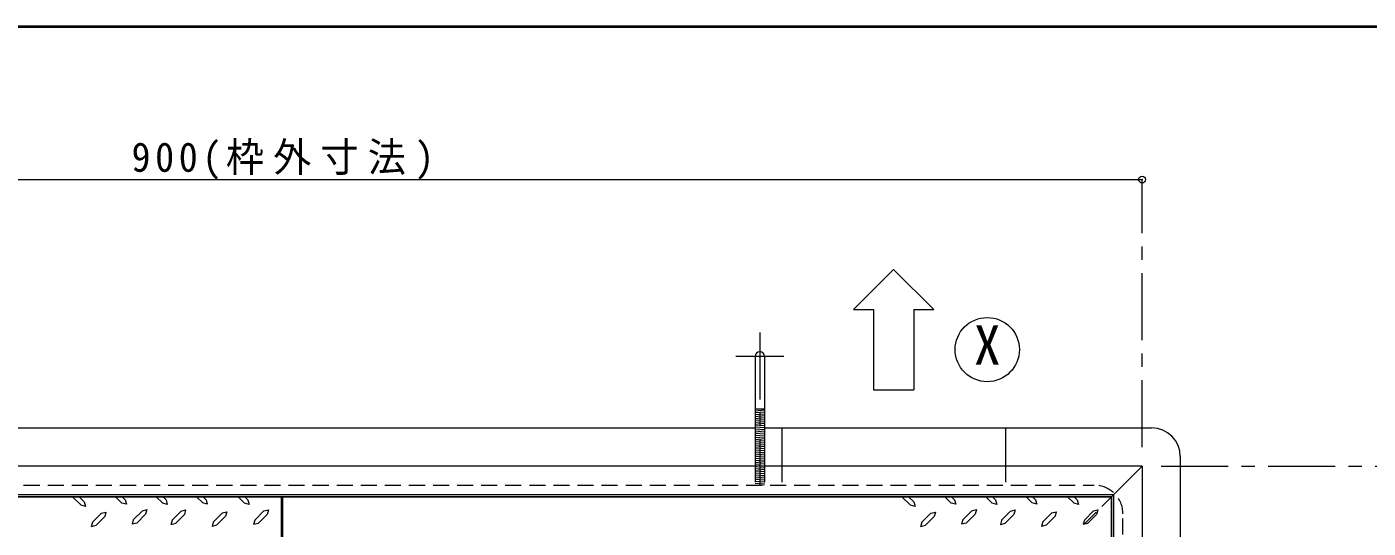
# Model space of a CAD drawing. Units: millimetres at full size, sheet at 1:7; details may follow other scales. Extents: x -1472 to 1363, y -987 to 980.
# Drawn here: x -305 to 397, y 717 to 980 of the extents above; entities that cross this region are included whole.
import ezdxf
from ezdxf.enums import TextEntityAlignment as Align

# ---------------------------------------------------------------- set-up
doc = ezdxf.new("R2010")
doc.units = ezdxf.units.MM
doc.header["$LTSCALE"] = 7
doc.header["$PDMODE"] = 32
doc.header["$PDSIZE"] = 3.5
doc.linetypes.add('CHAIN1', pattern=[8, 5, -1, 1, -1])
doc.linetypes.add('DASHED1', pattern=[1.8, 1.2, -0.6])
doc.layers.add('0-0____1', color=4, linetype='Continuous', lineweight=9)
doc.styles.add('ＭＳ ゴシック', font='')
doc.styles.get('ＭＳ ゴシック').set_extended_font_data('MS Gothic')

msp = doc.modelspace()

# ---------------------------------------------------------------- linework, layer by layer
at = {"layer": '0-0____1', "color": 1, "lineweight": 40}
for p, q in [((1363.499, 979.62), (-1471.501, 979.62)), ((-171.501, 499.62), (-171.501, 733.62))]:
    msp.add_line(p, q, dxfattribs=at)
at = {"layer": '0-0____1'}
for p, q in [((-621.501, 899.62), (278.499, 899.62)), ((148.499, 852.62), (127.499, 831.62)), ((169.499, 831.62), (148.499, 852.62)), ((127.499, 831.62), (137.999, 831.62)), ((137.999, 831.62), (137.999, 789.62)), ((158.999, 831.62), (169.499, 831.62)), ((158.999, 831.62), (158.999, 789.62)), ((137.999, 789.62), (158.999, 789.62)), ((80.999, 779.519), (75.999, 779.519)), ((75.999, 778.648), (80.999, 779.057)), ((75.999, 777.645), (80.999, 778.054)), ((75.999, 776.642), (80.999, 777.05)), ((75.999, 775.638), (80.999, 776.047)), ((75.999, 774.635), (80.999, 775.044)), ((75.999, 773.632), (80.999, 774.04)), ((75.999, 772.628), (80.999, 773.037)), ((75.999, 771.625), (80.999, 772.034)), ((75.999, 770.622), (80.999, 771.03)), ((75.999, 769.618), (80.999, 770.027)), ((75.999, 768.615), (80.999, 769.024)), ((75.999, 767.612), (80.999, 768.02)), ((75.999, 766.608), (80.999, 767.017)), ((75.999, 765.605), (80.999, 766.014)), ((75.999, 764.602), (80.999, 765.01)), ((75.999, 763.598), (80.999, 764.007)), ((75.999, 762.595), (80.999, 763.004)), ((75.999, 761.592), (80.999, 762)), ((75.999, 760.588), (80.999, 760.997)), ((75.999, 759.585), (80.999, 759.994)), ((75.999, 758.582), (80.999, 758.99)), ((75.999, 757.578), (80.999, 757.987)), ((75.999, 756.575), (80.999, 756.984)), ((75.999, 755.572), (80.999, 755.98)), ((75.999, 754.568), (80.999, 754.977)), ((75.999, 753.565), (80.999, 753.974)), ((75.999, 752.562), (80.999, 752.97)), ((75.999, 751.559), (80.999, 751.967)), ((75.999, 750.555), (80.999, 750.964)), ((76.832, 749.62), (80.999, 749.96)), ((-281.222, 733.62), (-276.689, 729.195)), ((-277.664, 733.62), (-274.964, 730.92)), ((-258.689, 733.62), (-255.314, 730.245)), ((-237.314, 733.62), (-233.939, 730.245)), ((-231.539, 729.57), (-233.939, 730.245)), ((-233.789, 733.62), (-232.139, 731.97)), ((-232.139, 731.97), (-231.539, 729.57)), ((-216.187, 733.62), (-213.014, 730.32)), ((-210.614, 729.72), (-213.014, 730.32)), ((-212.789, 733.62), (-211.214, 732.045)), ((-211.214, 732.045), (-210.614, 729.72)), ((-194.489, 733.62), (-191.114, 730.245)), ((-188.714, 729.57), (-191.114, 730.245)), ((-191.039, 733.62), (-189.389, 731.97)), ((-189.389, 731.97), (-188.714, 729.57)), ((152.778, 733.62), (157.311, 729.195)), ((156.336, 733.62), (159.036, 730.92)), ((175.311, 733.62), (178.686, 730.245)), ((196.686, 733.62), (200.061, 730.245)), ((202.461, 729.57), (200.061, 730.245)), ((200.211, 733.62), (201.861, 731.97)), ((201.861, 731.97), (202.461, 729.57)), ((217.813, 733.62), (220.986, 730.32)), ((223.386, 729.72), (220.986, 730.32)), ((221.211, 733.62), (222.786, 732.045)), ((222.786, 732.045), (223.386, 729.72)), ((239.511, 733.62), (242.886, 730.245)), ((245.286, 729.57), (242.886, 730.245)), ((242.961, 733.62), (244.611, 731.97)), ((244.611, 731.97), (245.286, 729.57)), ((263.499, 734.62), (262.499, 733.62)), ((-270.764, 720.195), (-265.964, 724.995)), ((-268.964, 718.47), (-264.239, 723.195)), ((-265.964, 724.995), (-263.639, 725.595)), ((-263.639, 725.595), (-264.239, 723.195)), ((-247.514, 719.745), (-242.864, 724.47)), ((-228.989, 721.245), (-224.264, 726.045)), ((-227.264, 719.52), (-222.539, 724.245)), ((-207.539, 720.345), (-202.739, 725.145)), ((-205.739, 718.62), (-201.014, 723.345)), ((-202.739, 725.145), (-200.414, 725.745)), ((-200.414, 725.745), (-201.014, 723.345)), ((-185.714, 721.32), (-180.989, 726.12)), ((-183.989, 719.595), (-179.264, 724.32)), ((-180.989, 726.12), (-178.589, 726.72)), ((-178.589, 726.72), (-179.264, 724.32)), ((163.236, 720.195), (168.036, 724.995)), ((165.036, 718.47), (169.761, 723.195)), ((168.036, 724.995), (170.361, 725.595)), ((170.361, 725.595), (169.761, 723.195)), ((186.486, 719.745), (191.136, 724.47)), ((205.011, 721.245), (209.736, 726.045)), ((206.736, 719.52), (211.461, 724.245)), ((226.461, 720.345), (231.261, 725.145)), ((228.261, 718.62), (232.986, 723.345)), ((231.261, 725.145), (233.586, 725.745)), ((233.586, 725.745), (232.986, 723.345)), ((248.286, 721.32), (253.011, 726.12)), ((250.011, 719.595), (254.736, 724.32)), ((253.011, 726.12), (255.411, 726.72)), ((255.411, 726.72), (254.736, 724.32)), ((-270.764, 720.195), (-271.364, 717.87)), ((-268.964, 718.47), (-271.364, 717.87)), ((-249.314, 721.47), (-249.914, 719.145)), ((-247.514, 719.745), (-249.914, 719.145)), ((-228.989, 721.245), (-229.664, 718.92)), ((-227.264, 719.52), (-229.664, 718.92)), ((-207.539, 720.345), (-208.139, 718.02)), ((-205.739, 718.62), (-208.139, 718.02)), ((-185.714, 721.32), (-186.389, 718.995)), ((-183.989, 719.595), (-186.389, 718.995)), ((163.236, 720.195), (162.636, 717.87)), ((165.036, 718.47), (162.636, 717.87)), ((184.686, 721.47), (184.086, 719.145)), ((186.486, 719.745), (184.086, 719.145)), ((205.011, 721.245), (204.336, 718.92)), ((206.736, 719.52), (204.336, 718.92)), ((226.461, 720.345), (225.861, 718.02)), ((228.261, 718.62), (225.861, 718.02)), ((248.286, 721.32), (247.611, 718.995)), ((250.011, 719.595), (247.611, 718.995))]:
    msp.add_line(p, q, dxfattribs=at)
at = {"layer": '0-0____1', "linetype": 'CHAIN1'}
for p, q in [((278.499, 759.62), (278.499, 899.62)), ((78.499, 819.519), (78.499, 739.62)), ((90.999, 807.019), (65.999, 807.019)), ((288.499, 749.62), (563.499, 749.62))]:
    msp.add_line(p, q, dxfattribs=at)
at = {"layer": '0-0____1', "color": 7, "lineweight": 18}
for p, q in [((75.999, 807.019), (75.999, 749.62)), ((80.999, 807.019), (80.999, 749.62)), ((-419.001, 769.62), (75.999, 769.62)), ((80.999, 769.62), (283.499, 769.62)), ((89.999, 769.62), (89.999, 749.62)), ((206.999, 769.62), (206.999, 749.62)), ((298.499, 754.62), (298.499, 652.12)), ((278.499, 749.62), (-621.501, 749.62)), ((263.499, 734.62), (278.499, 749.62)), ((278.499, 749.62), (278.499, 499.62)), ((263.499, 734.62), (-606.501, 734.62)), ((263.499, 734.62), (263.499, 499.62))]:
    msp.add_line(p, q, dxfattribs=at)
at = {"layer": '0-0____1', "linetype": 'DASHED1'}
for p, q in [((75.999, 749.552), (76.832, 749.62)), ((75.999, 749.62), (75.999, 739.62)), ((75.999, 748.549), (80.999, 748.957)), ((75.999, 747.545), (80.999, 747.954)), ((75.999, 746.542), (80.999, 746.95)), ((75.999, 745.539), (80.999, 745.947)), ((75.999, 744.535), (80.999, 744.944)), ((80.999, 749.62), (80.999, 739.62)), ((89.999, 749.62), (89.999, 739.62)), ((206.999, 749.62), (206.999, 739.62)), ((-596.501, 739.62), (253.499, 739.62)), ((75.999, 743.532), (80.999, 743.94)), ((75.999, 742.529), (80.999, 742.937)), ((75.999, 741.525), (80.999, 741.934)), ((75.999, 740.522), (80.999, 740.93)), ((77.239, 739.62), (80.999, 739.927)), ((248.499, 719.62), (262.499, 733.62)), ((268.499, 499.62), (268.499, 724.62))]:
    msp.add_line(p, q, dxfattribs=at)
at = {"layer": '0-0____1', "color": 5, "lineweight": 25}
for p, q in [((262.499, 733.62), (-389.959, 733.62)), ((262.499, 499.62), (262.499, 733.62))]:
    msp.add_line(p, q, dxfattribs=at)
at = {"layer": '0-0____1'}
for points in [[(-274.964, 730.92), (-274.289, 728.52), (-276.689, 729.195)], [(-255.239, 733.62), (-253.589, 731.97), (-252.914, 729.645), (-255.314, 730.245)], [(159.036, 730.92), (159.711, 728.52), (157.311, 729.195)], [(178.761, 733.62), (180.411, 731.97), (181.086, 729.645), (178.686, 730.245)], [(-249.314, 721.47), (-244.589, 726.27), (-242.189, 726.87), (-242.864, 724.47)], [(-224.264, 726.045), (-221.939, 726.645), (-222.539, 724.245)], [(184.686, 721.47), (189.411, 726.27), (191.811, 726.87), (191.136, 724.47)], [(209.736, 726.045), (212.061, 726.645), (211.461, 724.245)]]:
    msp.add_lwpolyline(points, dxfattribs=at)
at = {"layer": '0-0____1', "color": 7, "lineweight": 18}
msp.add_circle((197.499, 810.62), 16.8, dxfattribs=at)
for centre, radius, end in [((78.499, 807.019), 2.5, 180), ((283.499, 754.62), 15, 90)]:
    msp.add_arc(centre, radius, 0, end, dxfattribs=at)
at = {"layer": '0-0____1', "linetype": 'DASHED1'}
msp.add_arc((253.499, 724.62), 15, 0, 90, dxfattribs=at)
at = {"layer": '0-0____1'}
msp.add_point((278.499, 899.62), dxfattribs=at)

# ---------------------------------------------------------------- texts
at = {"layer": '0-0____1', "color": 7, "style": 'ＭＳ ゴシック'}
msp.add_text('X', height=20.53, dxfattribs=at).set_placement((190.499, 796.62), align=Align.BOTTOM_LEFT)
at = {"layer": '0-0____1', "color": 7, "insert": (-250.251, 899.62), "char_height": 15.4, "attachment_point": 7, "style": 'ＭＳ ゴシック'}
msp.add_mtext('\\T1.24;\\W0.95;900(枠外寸法)', dxfattribs=at)

doc.saveas('drawing.dxf')
